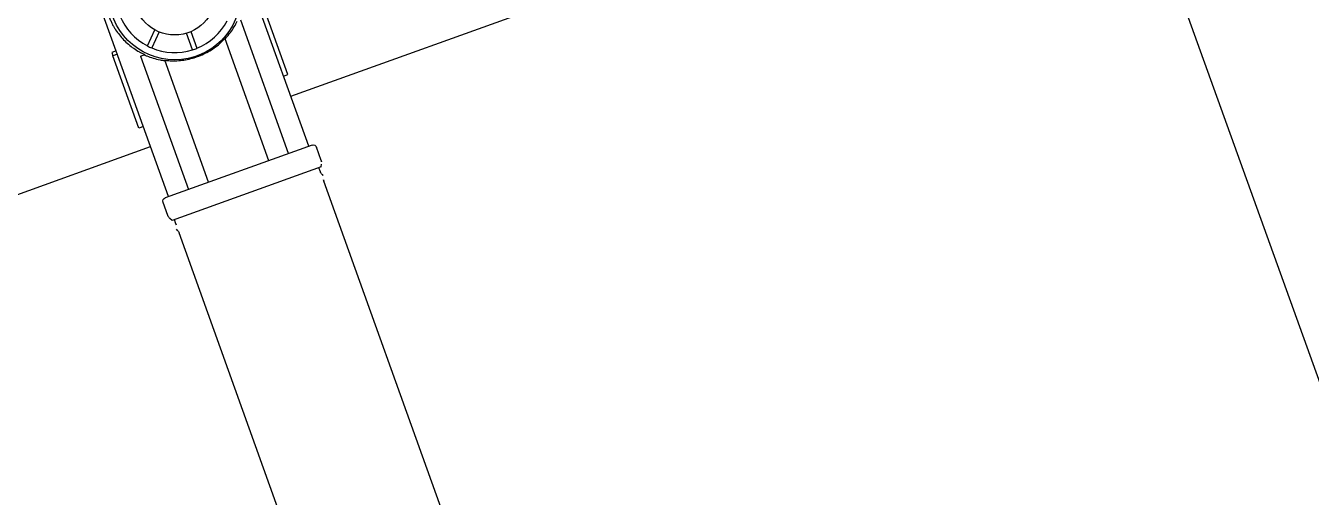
# Model space of a CAD drawing. Header units: millimetres. Extents: x 646993 to 648849, y 9708034 to 9709424.
# Drawn here: x 648237.171 to 648237.715, y 9709070.072 to 9709070.272 of the extents above; entities that cross this region are included whole.
import ezdxf

# ---------------------------------------------------------------- set-up
doc = ezdxf.new("R2010")
doc.units = ezdxf.units.MM
doc.header["$LTSCALE"] = 5
doc.header["$XCLIPFRAME"] = 2
doc.set_wipeout_variables(frame=1)
doc.layers.add('MD_Visible', color=7, linetype='Continuous', lineweight=25)
picture_1 = doc.add_image_def('image1.jpg', size_in_pixel=(1920, 925))
picture_2 = doc.add_image_def('image2.ecw', size_in_pixel=(12715, 11262))

# ---------------------------------------------------------------- blocks, each defined once
blk = doc.blocks.new('RB')
at = {"layer": 'MD_Visible'}
for p, q in [((1.14750000000015, 0.7249999999999375), (0.1534880613019141, 0.7249999999999375)), ((0.1150000000000091, 0.356142857142828), (0.1150000000000091, 0.5095714285714337)), ((0.1449641016153009, 0.3591428571428708), (0.1390000000002374, 0.3591428571428708)), ((0.1375000000001592, 0.3561428571428848), (-0.02249999999980901, 0.3561428571428848)), ((0.1060000000001082, 0.3581428571430081), (0.07345171326835498, 0.3581428571430081)), ((0.1060000000001082, 0.3561428571428848), (0.1060000000001082, 0.3581428571430081)), ((0.1375000000001592, 0.3576428571429062), (0.1375000000001592, 0.2916428571428753)), ((0.1475000000001501, 0.3581428571428944), (0.1464641016153791, 0.3587409333542553)), ((0.1475000000001501, 0.3581428571428944), (0.1475000000001501, 0.2911428571428871)), ((0.1493119386984745, 0.357142857142918), (0.1475000000001501, 0.357142857142918)), ((1.14750000000015, 0.357142857142918), (0.1534880613019141, 0.357142857142918)), ((0.1375000000001592, 0.3471428571428703), (0.07750000000021373, 0.3471428571428703)), ((0.08262424759948317, 0.3381428571429126), (0.1375000000001592, 0.3381428571429126)), ((0.07497140520979428, 0.325642857142924), (0.08247999199375045, 0.325642857142924)), ((0.08247999199375045, 0.3236428571429144), (0.07497140520979428, 0.3236428571429144)), ((0.0744564149516691, 0.3062722286290693), (0.06914704231962787, 0.3115816012611106)), ((0.07056125588201212, 0.3129958148234948), (0.07587062851405335, 0.3076864421913967)), ((0.1375000000001592, 0.3111428571428689), (0.08262424759948317, 0.3111428571428689)), ((0.07750000000021373, 0.3021428571429112), (0.07750000000021373, 0.3039679978893162)), ((0.07750000000021373, 0.3021428571429112), (0.1375000000001592, 0.3021428571429112)), ((0.1375000000001592, 0.2931428571428967), (-0.02249999999980901, 0.2931428571428967)), ((0.07200000000000273, 0.2931428571428967), (0.07200000000000273, 0.291142857142944)), ((0.07200000000000273, 0.291142857142944), (0.07345171326846867, 0.291142857142944)), ((0.07345171326846867, 0.2931428571428967), (0.07345171326846867, 0.291142857142944)), ((0.1059999999999945, 0.291142857142944), (0.07345171326835498, 0.291142857142944)), ((0.1059999999999945, 0.2931428571428967), (0.1059999999999945, 0.291142857142944)), ((0.1150000000000091, 0.1397142857142342), (0.1150000000000091, 0.2931428571428398)), ((0.1449641016153009, 0.2901428571429108), (0.1390000000002374, 0.2901428571429108)), ((0.1475000000001501, 0.2911428571428871), (0.1464641016153791, 0.2905447809315262)), ((0.1493119386984745, 0.2921428571429203), (0.1475000000001501, 0.2921428571429203)), ((1.14750000000015, 0.2921428571429203), (0.1534880613019141, 0.2921428571429203))]:
    blk.add_line(p, q, dxfattribs=at)
for radius in [0.02800000000000001, 0.01750000000000001]:
    blk.add_circle((0.05750000000023192, 0.3246428571428908), radius, dxfattribs=at)
at = {"layer": 'MD_Visible', "extrusion": (0, 0, -1)}
for centre, radius, start, end in [((-0.1390000000002374, 0.3576428571429062), 0.0015, 0, 90), ((-0.1449641016153009, 0.3561428571428848), 0.003000000000001819, 90, 119.9999999987062), ((-0.1493119386984745, 0.3601428571429039), 0.002999999999998409, 243.0674214979027, 270), ((-0.1514000000001943, 0.3560328571429352), 0.001609999999995806, 63.06742149790266, 116.9325785020973), ((-0.1534880613019141, 0.3601428571429039), 0.002999999999993859, 270, 296.9325785020973), ((-0.1390000000002374, 0.2916428571428753), 0.0015, 270, 0), ((-0.1449641016153009, 0.2931428571428967), 0.003000000000001819, 240.0000000012938, 270), ((-0.1493119386984745, 0.2891428571428776), 0.002999999999998409, 90, 116.9325785020973), ((-0.1514000000001943, 0.2932528571429032), 0.001609999999995806, 243.0674214979027, 296.9325785020973), ((-0.1534880613019141, 0.2891428571428776), 0.002999999999993859, 63.06742149790266, 90)]:
    blk.add_arc(centre, radius, start, end, dxfattribs=at)
at = {"layer": 'MD_Visible'}
for radius, start, end in [(0.02499999999999997, 2.292442773372352, 42.70755722590101), (0.02500000000000007, 317.292442774099, 357.7075572266277), (0.025, 272.2924427766253, 312.7075572212959)]:
    blk.add_arc((0.05750000000023192, 0.3246428571428908), radius, start, end, dxfattribs=at)
for major_axis, start_param, end_param in [((-3.061616997868385e-18, -0.02500000000000001), 1.530785652440908, 1.610807001148885), ((-0.01767766952966371, -0.01767766952966368), 1.530785652440883, 1.61080700114886)]:
    blk.add_ellipse((0.05750000000023192, 0.3246428571428908), major_axis=major_axis, ratio=1, start_param=start_param, end_param=end_param, dxfattribs=at)
for points, knots in [([(0.08278891831355395, 0.3381428571429126), (0.08247646738732328, 0.3387642083760909), (0.0821454702512483, 0.3393687125607414), (0.0812830689344537, 0.3408255433277247), (0.08073247335846645, 0.3416552039632563), (0.07958177066859662, 0.3432226780185204), (0.07898160670276866, 0.3439605840775073), (0.07808121305890836, 0.3449720916913463), (0.0777914325567508, 0.3452837541082374), (0.07750000000021373, 0.3455846431610041)], [40.66489358962993, 40.66489358962993, 40.66489358962993, 40.66489358962993, 42.88362086005549, 42.88362086005549, 46.18236092621353, 46.18236092621353, 49.48110099237159, 49.48110099237159, 51.02356451549156, 51.02356451549156, 51.02356451549156, 51.02356451549156]), ([(0.08262424759948317, 0.3111428571428689), (0.08296702065865702, 0.311815810365573), (0.08328753000296274, 0.3125086276598097), (0.08395093546380394, 0.3141035492936055), (0.08428009471890618, 0.3150161412708314), (0.084849924368541, 0.3168809528583267), (0.08509058341689979, 0.3178331792788924), (0.08547677401884357, 0.3197603988121216), (0.08562233211523562, 0.3207355882796321), (0.08581576766778198, 0.3226905992187596), (0.08586363636379701, 0.3236704222817082), (0.08586363636379701, 0.3256152920041302), (0.08581576766778198, 0.3265951150670219), (0.08562233211523562, 0.3285501260062631), (0.08547677401884357, 0.3295253154737168), (0.08509058341689979, 0.3314525350068891), (0.084849924368541, 0.3324047614275685), (0.08428009471890618, 0.3342695730150069), (0.08395093546380394, 0.335182164992176), (0.08328753000296274, 0.3367770866259718), (0.08296702065865702, 0.3374699039202085), (0.08262424759948317, 0.3381428571429126)], [35.97587063125503, 35.97587063125503, 35.97587063125503, 35.97587063125503, 38.31352385096734, 38.31352385096734, 41.23082843460692, 41.23082843460692, 44.1481330182465, 44.1481330182465, 47.06543760188607, 47.06543760188607, 49.98274218552565, 49.98274218552565, 52.90004676916522, 52.90004676916522, 55.81735135280479, 55.81735135280479, 58.73465593644437, 58.73465593644437, 61.65196052008394, 61.65196052008394, 63.98961373979628, 63.98961373979628, 63.98961373979628, 63.98961373979628]), ([(0.07750000000021373, 0.3037010711248342), (0.0777914325567508, 0.3040019601775441), (0.07808121305890836, 0.304313622594492), (0.07898160670276866, 0.3053251302082742), (0.07958177066859662, 0.306063036267318), (0.08073247335846645, 0.307630510322582), (0.0812830689344537, 0.3084601709581136), (0.0821454702512483, 0.3099170017250401), (0.08247646738732328, 0.3105215059096906), (0.08278891831355395, 0.3111428571428689)], [1.756276543037521, 1.756276543037521, 1.756276543037521, 1.756276543037521, 3.298740066158155, 3.298740066158155, 6.59748013231631, 6.59748013231631, 9.896220198474465, 9.896220198474465, 12.11494746889657, 12.11494746889657, 12.11494746889657, 12.11494746889657]), ([(0.03750000000025011, 0.3039679978892593), (0.03808866204951755, 0.3033603430891674), (0.03870448254531311, 0.3027769830905811), (0.0400565473566985, 0.3016025218077232), (0.04079845047010622, 0.3010183802175277), (0.04232852982568147, 0.2999283496704663), (0.04311668973366523, 0.2994224135988759), (0.04472908812067544, 0.2984931943633171), (0.04555324315947473, 0.2980698809837747), (0.04723044932586618, 0.2973078861033116), (0.04807980834277714, 0.2969705995473362), (0.04980755469091491, 0.296380118392193), (0.05068559226140223, 0.2961267928848486), (0.05204044385118323, 0.2958107431477686), (0.05249792338440784, 0.2957162259556583), (0.05343024458704804, 0.2955497658214483), (0.05390506912067394, 0.2954778057204237), (0.05487952626901915, 0.2953587157595905), (0.05537901079935637, 0.2953115813487841), (0.05641169727618944, 0.2952464176207457), (0.05694491030192239, 0.2952283693168454), (0.05750000000023192, 0.2952283693168454), (0.05805508969842776, 0.2952283693168454), (0.05858830272416071, 0.2952464176207457), (0.05962098920099379, 0.2953115813487841), (0.060120473731331, 0.2953587157595905), (0.06109493087967621, 0.2954778057204237), (0.06156975541341581, 0.2955497658214483), (0.06250207661594231, 0.2957162259556583), (0.06295955614916693, 0.2958107431477686), (0.06431440773894792, 0.2961267928848486), (0.06519244530943524, 0.296380118392193), (0.06692019165757301, 0.2969705995473362), (0.06776955067448398, 0.2973078861033116), (0.06944675684098911, 0.2980698809837747), (0.07027091187967471, 0.2984931943633171), (0.07188331026668493, 0.2994224135988759), (0.07267147017466868, 0.2999283496704663), (0.07420154953024394, 0.3010183802175277), (0.07494345264365165, 0.3016025218077232), (0.07629551745503704, 0.3027769830905811), (0.0769113379508326, 0.3033603430891674), (0.07750000000021373, 0.3039679978893162)], [173.632806002417, 173.632806002417, 173.632806002417, 173.632806002417, 176.6172014152447, 176.6172014152447, 179.9477396047959, 179.9477396047959, 183.278277794347, 183.278277794347, 186.6088159838981, 186.6088159838981, 189.9393541734492, 189.9393541734492, 193.2698923630003, 193.2698923630003, 194.9351614577759, 194.9351614577759, 196.6004305525515, 196.6004305525515, 198.265699647327, 198.265699647327, 199.9309687421026, 199.9309687421026, 199.9309687421026, 201.5962378368782, 201.5962378368782, 203.2615069316537, 203.2615069316537, 204.9267760264293, 204.9267760264293, 206.5920451212049, 206.5920451212049, 209.922583310756, 209.922583310756, 213.2531215003071, 213.2531215003071, 216.5836596898583, 216.5836596898583, 219.9141978794094, 219.9141978794094, 223.2447360689605, 223.2447360689605, 226.2291314818221, 226.2291314818221, 226.2291314818221, 226.2291314818221])]:
    blk.add_open_spline(points, degree=3, knots=knots, dxfattribs=at)
blk = doc.blocks.new('*U47')
blk.add_wipeout([(0, 0.1104208364372532), (15.671350142962858, 0.11042175069695759), (15.67135014296289, 9.142597008349185e-07), (0, -7.105427357601002e-15)])
blk.add_wipeout([(0, 0.11042083643726741), (15.671350142962888, 0.1104217506969789), (15.671350142962854, 9.142597079403458e-07), (0, 3.552713678800501e-15)])
blk.add_wipeout([(8.881784197001252e-16, 7.105427357601002e-15), (8.881784197001252e-16, 0.11042083643726741), (15.67135014296285, 0.1104217506969718), (15.67135014296285, 9.142597150457732e-07)])
blk = doc.blocks.new('*U71')
blk.add_wipeout([(0, 0.11042083643725853), (8.831925978845998, 0.11042133700018653), (8.83192597884603, 5.005629262200273e-07), (0, -1.7763568394002505e-15)])
blk.add_wipeout([(0, 0.1104208364372603), (8.83192597884603, 0.11042133700019896), (8.831925978845998, 5.005629262200273e-07), (0, 0)])
blk.add_wipeout([(0, 1.7763568394002505e-15), (0, 0.11042083643726208), (8.831925978845991, 0.11042133700019008), (8.831925978845991, 5.00562929772741e-07)])
blk = doc.blocks.new('*U70')
blk.add_wipeout([(-8.881784197001252e-16, 0.11042083643725675), (15.122764645353634, 0.11042171751462959), (15.122764645353666, 8.810773692857765e-07), (-8.881784197001252e-16, -3.552713678800501e-15)])
blk.add_wipeout([(-8.881784197001252e-16, 0.11042083643725675), (15.122764645353666, 0.11042171751464025), (15.122764645353634, 8.810773728384902e-07), (-8.881784197001252e-16, -7.105427357601002e-15)])
blk.add_wipeout([(0, 7.105427357601002e-15), (0, 0.11042083643726741), (15.122764645353639, 0.11042171751464025), (15.122764645353639, 8.810773799439175e-07)])
blk = doc.blocks.new('A$C322dc3b0')
at = {"xscale": 0.5705444917168114, "yscale": 0.5705444917168114, "zscale": 0.5705444917168114, "rotation": 5.827865095183003e-05}
for name, p in [('*U47', (4.920345619593263, 8.298435854020653)), ('*U70', (5.032400805274733, 8.205326124019962)), ('*U71', (5.472900423206283, 8.053450503009088))]:
    blk.add_blockref(name, p, dxfattribs=at)
blk.add_blockref('RB', (9.18216762952136, 6.713160501739083))

msp = doc.modelspace()

# ---------------------------------------------------------------- pictures from other files: only their frames are drawn
image = msp.add_image(picture_1, insert=(646993.0966078357, 9708530.288001908), size_in_units=(1855.5953394832904, 893.9717130323145), dxfattribs=dict(fade=50))
image.dxf.flags = 7
image = msp.add_image(picture_2, insert=(647823.3948488047, 9708681.302132897), size_in_units=(875.2560974967199, 775.2366629969329))
image.set_boundary_path([(137.7366738021374, 7886.928851276636), (1284.784918181598, 10733.94870647788), (3099.519380062819, 10473.79591035843), (3279.448574518785, 11095.64499813318), (4006.662178894505, 11005.73909768462), (8692.316926835105, 9222.605617135763), (8944.26676951535, 8222.417804837227), (12055.541491393, 4873.423395782709), (10090.57365054265, 1684.484148859978), (7313.60375874117, 2638.131695121527), (6090.656873410568, 882.9792030751705), (4284.080874782056, 967.6072438061237), (2002.337794844061, 2453.299023121595), (3226.04797623679, 5547.792270690203), (776.6223462764174, 6701.957702815533), (969.5119435563684, 7416.594267249107), (137.7366738021374, 7886.928851276636)])

# ---------------------------------------------------------------- next in the draw order: block references
at = {"rotation": 289.7679046147402}
msp.add_blockref('A$C322dc3b0', (648227.4857660421, 9709076.600345872), dxfattribs=at)

doc.saveas('drawing.dxf')
